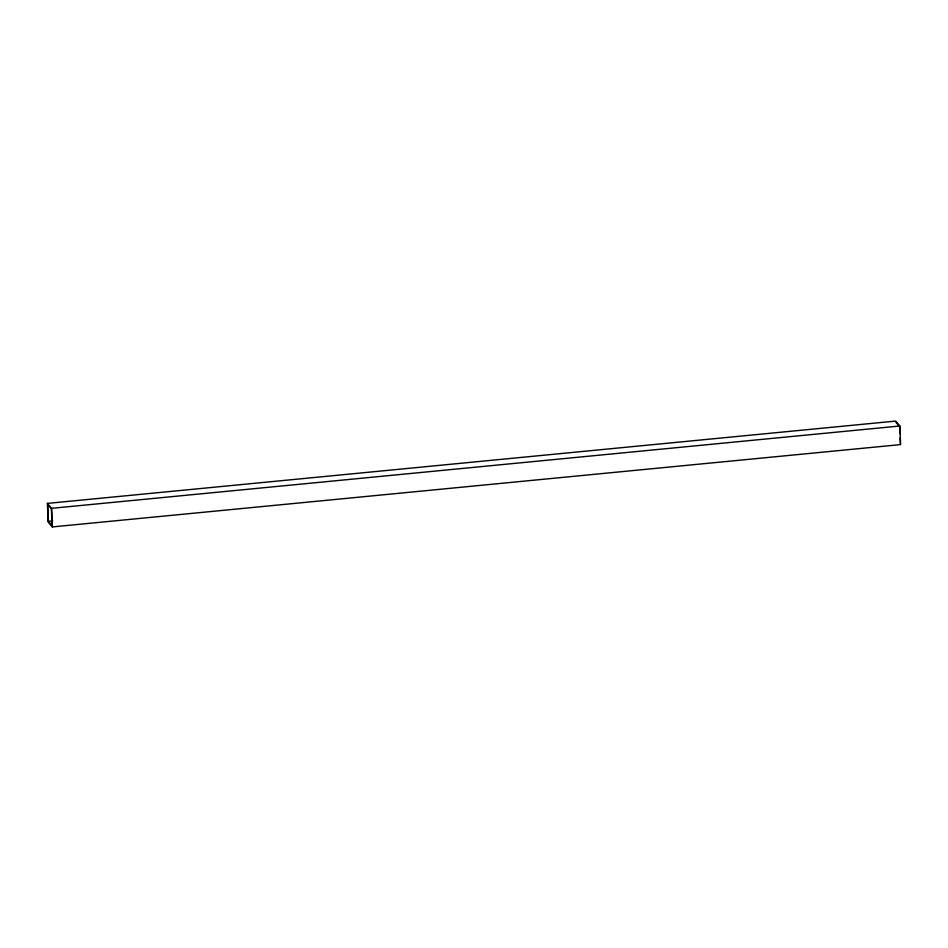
<?xml version="1.0" encoding="UTF-8"?>
<svg xmlns="http://www.w3.org/2000/svg" width="948" height="948" viewBox="0 0 948 948"><rect width="100%" height="100%" fill="white"/><g stroke="black" fill="none" stroke-linecap="round" stroke-linejoin="round"><path stroke-width="1.42" d="M47.4 503.4L895.67 421.078L899.853 425.996L900.6 444.6L52.33 526.922L48.147 522.004L47.4 503.4L51.583 508.329L52.33 526.922M51.583 508.329L899.853 425.996M48.324 521.317L52.081 525.749L51.417 509.005L47.649 504.585L48.324 521.317L52.733 520.89M895.919 422.251L899.676 426.683L899.96 433.651M900.126 437.834L900.351 443.415"/></g></svg>
